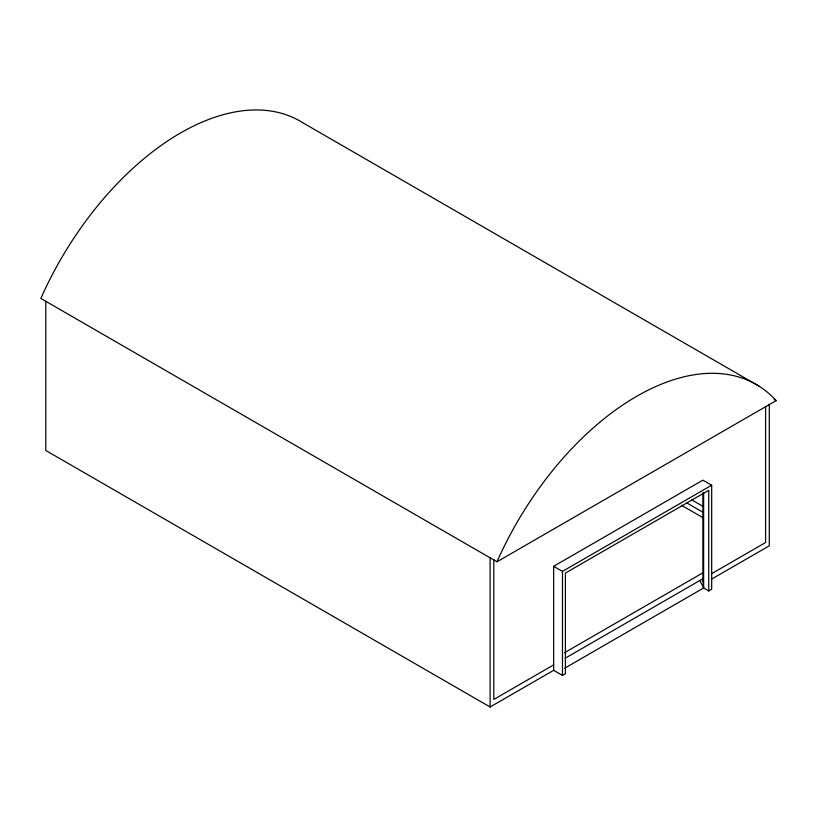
<?xml version="1.0" encoding="UTF-8"?>
<svg xmlns="http://www.w3.org/2000/svg" width="817" height="817" viewBox="0 0 817 817"><rect width="100%" height="100%" fill="white"/><g stroke="black" fill="none" stroke-linecap="round" stroke-linejoin="round"><path stroke-width="1.23" d="M758.922 386.084L302.79 122.744A239.483 138.267 -60 0 0 40.85 298.45L496.981 561.79L776.15 400.616L774.189 399.482M45.783 301.299L45.783 450.473L490.108 707.001L553.66 670.318L553.66 566.293L702.865 480.151L711.678 485.237L711.678 589.261L708.747 590.957L703.621 587.995L699.934 580.438M553.66 566.293L562.474 571.379L711.678 485.237M564.435 652.763L703.498 572.472M553.66 664.885L493.805 699.444L493.805 559.512M565.211 658.216L702.865 578.742L703.621 582.562M711.668 573.657L765.6 542.519L765.6 406.417M711.576 579.141L769.287 545.827L769.287 404.303M564.69 668.204L703.621 587.995L703.621 492.437M553.66 670.318L562.474 675.404L565.405 673.708L565.405 573.074L708.747 490.323L708.747 590.957M691.539 499.769L702.589 506.152M686.883 502.986L703.457 512.545M681.368 505.223L703.457 517.978M702.865 578.742L703.621 587.995M702.865 492.794L702.865 580.907M562.474 571.379L562.474 675.404M490.108 557.827L490.108 707.001M496.981 561.79A239.483 138.267 -60 0 1 776.15 400.616"/></g></svg>
